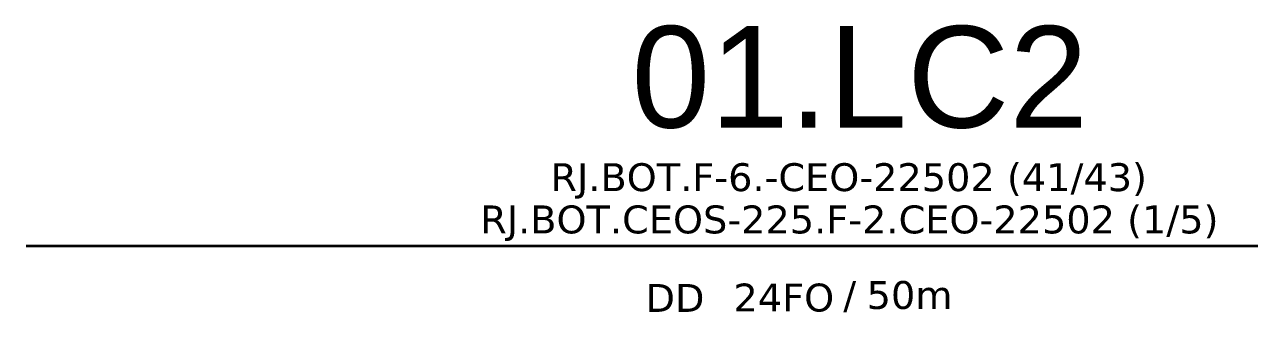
# Model space of a CAD drawing. Header units: metres. Extents: x -8.6 to 50.4, y -1.3 to 40.4.
# Drawn here: x 0.995 to 1.0858, y -0.6792 to -0.6579 of the extents above; entities that cross this region are included whole.
import ezdxf
from ezdxf.enums import TextEntityAlignment as Align

# ---------------------------------------------------------------- set-up
doc = ezdxf.new("R2010")
doc.units = ezdxf.units.M
doc.layers.add('40.1-ETIQUETAS', color=1, linetype='Continuous', lineweight=20)
doc.layers.add('CAP a instalar', color=1, linetype='Continuous')
doc.layers.add('texto', color=255, linetype='Continuous')
doc.styles.add('siredit', font='verdana.ttf')
doc.styles.get("Standard").update_dxf_attribs({"font": 'arial.ttf'})

# ---------------------------------------------------------------- blocks, each defined once
blk = doc.blocks.new('ETIQUETA_RS5F')
at = {"layer": '40.1-ETIQUETAS', "color": 0, "style": 'siredit'}
blk.add_text('/', height=1.5, dxfattribs=at).set_placement((1.549, -1.954), align=Align.MIDDLE_RIGHT)
for tag, p in [('ETIQUETA_R_PRIMARIA', (1.183, 4.104)), ('ETIQUETA_R_SECUNDARIA', (1.183, 2.104)), ('F_ATIVAS/F_MORTAS', (1.112, -4.245))]:
    blk.add_attdef(tag, text='', height=1.5, dxfattribs=at).set_placement(p, align=Align.MIDDLE_CENTER)
for tag, p in [('CAP_CABO', (0.367, -2.093)), ('TIPO_CABO', (-6.616, -2.115))]:
    blk.add_attdef(tag, text='', height=1.5, dxfattribs=at).set_placement(p, align=Align.MIDDLE_RIGHT)
blk.add_attdef('METROS', text='', height=1.5, dxfattribs=at).set_placement((2.112, -1.954), align=Align.MIDDLE_LEFT)
for tag, p in [('FUSÃO_1', (0.818, -8.387)), ('FUSÃO_2', (0.818, -10.599)), ('FUSÃO_3', (0.818, -12.933)), ('FUSÃO_4', (0.818, -15.144)), ('FUSÃO_5', (0.818, -17.159))]:
    blk.add_attdef(tag, text='', height=1.5, dxfattribs=at).set_placement(p, align=Align.CENTER)

msp = doc.modelspace()

# ---------------------------------------------------------------- linework, layer by layer
at = {"layer": 'CAP a instalar', "color": 1, "ltscale": 5, "const_width": 0.0002}
for points in [[(0.995081, -0.67432), (1.03071, -0.67432)], [(0.995081, -0.67432), (1.03071, -0.67432)], [(0.995081, -0.67432), (1.03071, -0.67432)], [(0.995081, -0.67432), (1.03071, -0.67432)], [(1.03071, -0.67432), (1.09053, -0.67432)], [(1.03071, -0.67432), (1.09053, -0.67432)], [(1.03071, -0.67432), (1.09053, -0.67432)], [(1.03071, -0.67432), (1.09053, -0.67432)]]:
    msp.add_lwpolyline(points, dxfattribs=at)

# ---------------------------------------------------------------- block references
at = {"layer": '40.1-ETIQUETAS'}
ref = msp.add_blockref('ETIQUETA_RS5F', (1.054534, -0.67525), dxfattribs=dict(at, xscale=0.001378472709545349, yscale=0.001378472709545349, zscale=0.001378472709545349))
ref.add_attrib('ETIQUETA_R_PRIMARIA', 'RJ.BOT.F-6.-CEO-22502 (41/43)', dxfattribs={"color": 0, "height": 0.00206771, "style": 'siredit'}).set_placement((1.056116, -0.669218), align=Align.MIDDLE_CENTER)
ref.add_attrib('ETIQUETA_R_SECUNDARIA', 'RJ.BOT.CEOS-225.F-2.CEO-22502 (1/5)', dxfattribs={"color": 0, "height": 0.00206771, "style": 'siredit'}).set_placement((1.056165, -0.672349), align=Align.MIDDLE_CENTER)
ref.add_attrib('TIPO_CABO', 'DD', dxfattribs={"color": 0, "height": 0.0020677, "style": 'siredit'}).set_placement((1.045415, -0.678165), align=Align.MIDDLE_RIGHT)
ref.add_attrib('CAP_CABO', '24FO', dxfattribs={"color": 0, "height": 0.0020677, "style": 'siredit'}).set_placement((1.055039, -0.678135), align=Align.MIDDLE_RIGHT)
ref.add_attrib('METROS', '50m', dxfattribs={"color": 0, "height": 0.0020677, "style": 'siredit'}).set_placement((1.057445, -0.677944), align=Align.MIDDLE_LEFT)
ref = msp.add_blockref('ETIQUETA_RS5F', (1.054534, -0.67525), dxfattribs=dict(at, xscale=0.001378472709545349, yscale=0.001378472709545349, zscale=0.001378472709545349))
ref.add_attrib('ETIQUETA_R_PRIMARIA', 'RJ.BOT.F-6.-CEO-22502 (41/43)', dxfattribs={"color": 0, "height": 0.00206771, "style": 'siredit'}).set_placement((1.056116, -0.669218), align=Align.MIDDLE_CENTER)
ref.add_attrib('ETIQUETA_R_SECUNDARIA', 'RJ.BOT.CEOS-225.F-2.CEO-22502 (1/5)', dxfattribs={"color": 0, "height": 0.00206771, "style": 'siredit'}).set_placement((1.056165, -0.672349), align=Align.MIDDLE_CENTER)
ref.add_attrib('TIPO_CABO', 'DD', dxfattribs={"color": 0, "height": 0.0020677, "style": 'siredit'}).set_placement((1.045415, -0.678165), align=Align.MIDDLE_RIGHT)
ref.add_attrib('CAP_CABO', '24FO', dxfattribs={"color": 0, "height": 0.0020677, "style": 'siredit'}).set_placement((1.055039, -0.678135), align=Align.MIDDLE_RIGHT)
ref.add_attrib('METROS', '50m', dxfattribs={"color": 0, "height": 0.0020677, "style": 'siredit'}).set_placement((1.057445, -0.677944), align=Align.MIDDLE_LEFT)
ref = msp.add_blockref('ETIQUETA_RS5F', (1.054534, -0.67525), dxfattribs=dict(at, xscale=0.001378472709545349, yscale=0.001378472709545349, zscale=0.001378472709545349))
ref.add_attrib('ETIQUETA_R_PRIMARIA', 'RJ.BOT.F-6.-CEO-22502 (41/43)', dxfattribs={"color": 0, "height": 0.00206771, "style": 'siredit'}).set_placement((1.056116, -0.669218), align=Align.MIDDLE_CENTER)
ref.add_attrib('ETIQUETA_R_SECUNDARIA', 'RJ.BOT.CEOS-225.F-2.CEO-22502 (1/5)', dxfattribs={"color": 0, "height": 0.00206771, "style": 'siredit'}).set_placement((1.056165, -0.672349), align=Align.MIDDLE_CENTER)
ref.add_attrib('TIPO_CABO', 'DD', dxfattribs={"color": 0, "height": 0.0020677, "style": 'siredit'}).set_placement((1.045415, -0.678165), align=Align.MIDDLE_RIGHT)
ref.add_attrib('CAP_CABO', '24FO', dxfattribs={"color": 0, "height": 0.0020677, "style": 'siredit'}).set_placement((1.055039, -0.678135), align=Align.MIDDLE_RIGHT)
ref.add_attrib('METROS', '50m', dxfattribs={"color": 0, "height": 0.0020677, "style": 'siredit'}).set_placement((1.057445, -0.677944), align=Align.MIDDLE_LEFT)
ref = msp.add_blockref('ETIQUETA_RS5F', (1.054534, -0.67525), dxfattribs=dict(at, xscale=0.001378472709545349, yscale=0.001378472709545349, zscale=0.001378472709545349))
ref.add_attrib('ETIQUETA_R_PRIMARIA', 'RJ.BOT.F-6.-CEO-22502 (41/43)', dxfattribs={"color": 0, "height": 0.00206771, "style": 'siredit'}).set_placement((1.056116, -0.669218), align=Align.MIDDLE_CENTER)
ref.add_attrib('ETIQUETA_R_SECUNDARIA', 'RJ.BOT.CEOS-225.F-2.CEO-22502 (1/5)', dxfattribs={"color": 0, "height": 0.00206771, "style": 'siredit'}).set_placement((1.056165, -0.672349), align=Align.MIDDLE_CENTER)
ref.add_attrib('TIPO_CABO', 'DD', dxfattribs={"color": 0, "height": 0.0020677, "style": 'siredit'}).set_placement((1.045415, -0.678165), align=Align.MIDDLE_RIGHT)
ref.add_attrib('CAP_CABO', '24FO', dxfattribs={"color": 0, "height": 0.0020677, "style": 'siredit'}).set_placement((1.055039, -0.678135), align=Align.MIDDLE_RIGHT)
ref.add_attrib('METROS', '50m', dxfattribs={"color": 0, "height": 0.0020677, "style": 'siredit'}).set_placement((1.057445, -0.677944), align=Align.MIDDLE_LEFT)

# ---------------------------------------------------------------- texts
at = {"layer": 'texto', "color": 3, "insert": (1.056936, -0.661839), "char_height": 0.00752066, "width": 0.04481245, "attachment_point": 5}
msp.add_mtext('\\fArial|b0|i0|c0|p0;01.LC2', dxfattribs=at)
msp.add_mtext('\\fArial|b0|i0|c0|p0;01.LC2', dxfattribs=at)
msp.add_mtext('\\fArial|b0|i0|c0|p0;01.LC2', dxfattribs=at)
msp.add_mtext('\\fArial|b0|i0|c0|p0;01.LC2', dxfattribs=at)

doc.saveas('drawing.dxf')
